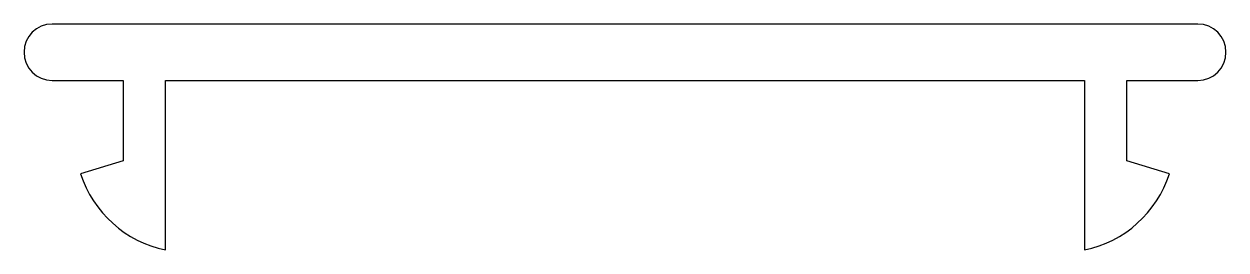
# Model space of a CAD drawing. Extents: x 233.7 to 276.2, y 262.2 to 270.2.
import ezdxf

# ---------------------------------------------------------------- set-up
doc = ezdxf.new("R2010")
doc.units = 0
doc.layers.add('ANA', color=220, linetype='CONTINUOUS')

msp = doc.modelspace()

# ---------------------------------------------------------------- linework, layer by layer
at = {"layer": 'ANA'}
msp.add_lwpolyline([(271.213, 268.177), (271.213, 262.177, 0.270747), (274.213, 264.877), (272.713, 265.336), (272.713, 268.177), (275.213, 268.177, 1), (275.213, 270.177), (234.713, 270.177, 1), (234.713, 268.177), (237.213, 268.177), (237.213, 265.336), (235.713, 264.877, 0.270747), (238.713, 262.177), (238.713, 268.177)], format="xyb", close=True, dxfattribs=at)

doc.saveas('drawing.dxf')
